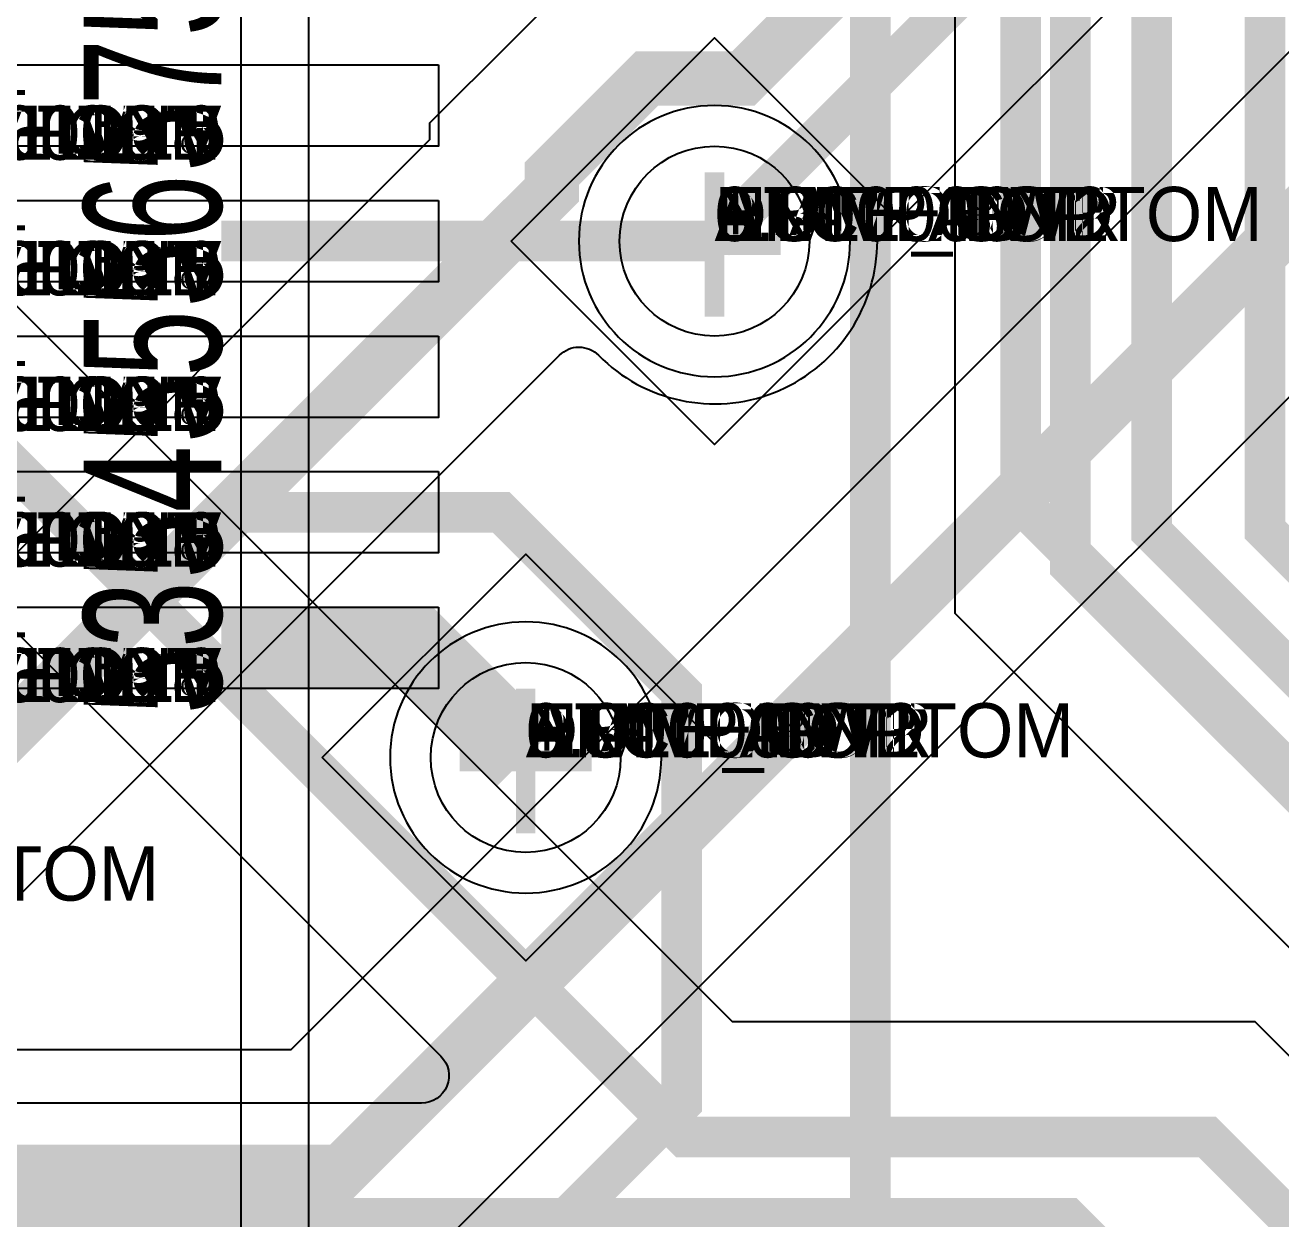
# Model space of a CAD drawing. Extents: x 0 to 323, y 0 to 320.
# Drawn here: x 84.205 to 88.834, y 37.848 to 42.251 of the extents above; entities that cross this region are included whole.
import ezdxf
from ezdxf.enums import TextEntityAlignment as Align

# ---------------------------------------------------------------- set-up
doc = ezdxf.new("R2010")
doc.units = 0
doc.header["$MEASUREMENT"] = 0
doc.layers.get('0').update_dxf_attribs({"linetype": 'CONTINUOUS'})
for name, color, linetype in [('CDN_FIGURES', 7, 'CONTINUOUS'), ('ETCH_BOTTOM', 7, 'CONTINUOUS'), ('ETCH_GND', 3, 'CONTINUOUS'), ('ETCH_INT1', 4, 'CONTINUOUS'), ('ETCH_INT2', 5, 'CONTINUOUS'), ('ETCH_PWR', 6, 'CONTINUOUS'), ('ETCH_TOP', 2, 'CONTINUOUS'), ('MANUFACTURING_NCLEGEND-1-6', 8, 'CONTINUOUS'), ('PACKAGE_GEOMETRY_PIN_NUMBER', 9, 'CONTINUOUS')]:
    doc.layers.add(name, color=color, linetype=linetype)

# ---------------------------------------------------------------- blocks, each defined once
blk = doc.blocks.new('PAD_INFO')
for tag in ['SHAPE_TYPE', 'PAD_HEIGHT', 'PAD_LAYER', 'PAD_TYPE', 'PAD_WIDTH']:
    blk.add_attdef(tag, (0, 0), '', height=0.2)
at = {"flags": 2}
blk.add_attdef('CDN_TYPE', (0, 0), '', height=0.2, dxfattribs=at)
blk = doc.blocks.new('DRILL_INFO')
at = {"flags": 2}
blk.add_attdef('CDN_TYPE', (0, 0), '', height=0.2, dxfattribs=at)
for tag in ['FSHAPE', 'FCHAR', 'DRILL_HEIGHT', 'DIAMETER', 'PLATED', 'DRILL_WIDTH']:
    blk.add_attdef(tag, (0, 0), '', height=0.2)
blk = doc.blocks.new('VIA0700X0300')
at = {"layer": 'ETCH_BOTTOM'}
blk.add_circle((0, 0), 0.35, dxfattribs=at)
at = {"layer": 'ETCH_GND'}
blk.add_circle((0, 0), 0.35, dxfattribs=at)
at = {"layer": 'ETCH_INT1'}
blk.add_circle((0, 0), 0.35, dxfattribs=at)
at = {"layer": 'ETCH_INT2'}
blk.add_circle((0, 0), 0.35, dxfattribs=at)
at = {"layer": 'ETCH_PWR'}
blk.add_circle((0, 0), 0.35, dxfattribs=at)
at = {"layer": 'ETCH_TOP'}
blk.add_circle((0, 0), 0.35, dxfattribs=at)
ref = blk.add_blockref('PAD_INFO', (0, 0))
ref.add_attrib('PAD_LAYER', 'ETCH_TOP', (0, 0), dxfattribs={"height": 0.2})
ref.add_attrib('SHAPE_TYPE', 'NULL', (0, 0), dxfattribs={"height": 0.2})
ref.add_attrib('PAD_TYPE', 'ANTIPAD', (0, 0), dxfattribs={"height": 0.2})
ref.add_attrib('PAD_WIDTH', '0.000000', (0, 0), dxfattribs={"height": 0.2})
ref.add_attrib('PAD_HEIGHT', '0.000000', (0, 0), dxfattribs={"height": 0.2})
ref = blk.add_blockref('PAD_INFO', (0, 0))
ref.add_attrib('PAD_LAYER', 'ETCH_GND', (0, 0), dxfattribs={"height": 0.2})
ref.add_attrib('SHAPE_TYPE', 'NULL', (0, 0), dxfattribs={"height": 0.2})
ref.add_attrib('PAD_TYPE', 'ANTIPAD', (0, 0), dxfattribs={"height": 0.2})
ref.add_attrib('PAD_WIDTH', '0.000000', (0, 0), dxfattribs={"height": 0.2})
ref.add_attrib('PAD_HEIGHT', '0.000000', (0, 0), dxfattribs={"height": 0.2})
ref = blk.add_blockref('PAD_INFO', (0, 0))
ref.add_attrib('PAD_LAYER', 'ETCH_INT1', (0, 0), dxfattribs={"height": 0.2})
ref.add_attrib('SHAPE_TYPE', 'NULL', (0, 0), dxfattribs={"height": 0.2})
ref.add_attrib('PAD_TYPE', 'ANTIPAD', (0, 0), dxfattribs={"height": 0.2})
ref.add_attrib('PAD_WIDTH', '0.000000', (0, 0), dxfattribs={"height": 0.2})
ref.add_attrib('PAD_HEIGHT', '0.000000', (0, 0), dxfattribs={"height": 0.2})
ref = blk.add_blockref('PAD_INFO', (0, 0))
ref.add_attrib('PAD_LAYER', 'ETCH_INT2', (0, 0), dxfattribs={"height": 0.2})
ref.add_attrib('SHAPE_TYPE', 'NULL', (0, 0), dxfattribs={"height": 0.2})
ref.add_attrib('PAD_TYPE', 'ANTIPAD', (0, 0), dxfattribs={"height": 0.2})
ref.add_attrib('PAD_WIDTH', '0.000000', (0, 0), dxfattribs={"height": 0.2})
ref.add_attrib('PAD_HEIGHT', '0.000000', (0, 0), dxfattribs={"height": 0.2})
ref = blk.add_blockref('PAD_INFO', (0, 0))
ref.add_attrib('PAD_LAYER', 'ETCH_PWR', (0, 0), dxfattribs={"height": 0.2})
ref.add_attrib('SHAPE_TYPE', 'NULL', (0, 0), dxfattribs={"height": 0.2})
ref.add_attrib('PAD_TYPE', 'ANTIPAD', (0, 0), dxfattribs={"height": 0.2})
ref.add_attrib('PAD_WIDTH', '0.000000', (0, 0), dxfattribs={"height": 0.2})
ref.add_attrib('PAD_HEIGHT', '0.000000', (0, 0), dxfattribs={"height": 0.2})
ref = blk.add_blockref('PAD_INFO', (0, 0))
ref.add_attrib('PAD_LAYER', 'ETCH_BOTTOM', (0, 0), dxfattribs={"height": 0.2})
ref.add_attrib('SHAPE_TYPE', 'NULL', (0, 0), dxfattribs={"height": 0.2})
ref.add_attrib('PAD_TYPE', 'ANTIPAD', (0, 0), dxfattribs={"height": 0.2})
ref.add_attrib('PAD_WIDTH', '0.000000', (0, 0), dxfattribs={"height": 0.2})
ref.add_attrib('PAD_HEIGHT', '0.000000', (0, 0), dxfattribs={"height": 0.2})
ref = blk.add_blockref('PAD_INFO', (0, 0))
ref.add_attrib('PAD_LAYER', 'ETCH_TOP', (0, 0), dxfattribs={"height": 0.2})
ref.add_attrib('SHAPE_TYPE', 'NULL', (0, 0), dxfattribs={"height": 0.2})
ref.add_attrib('PAD_TYPE', 'THERMAL', (0, 0), dxfattribs={"height": 0.2})
ref.add_attrib('PAD_WIDTH', '0.000000', (0, 0), dxfattribs={"height": 0.2})
ref.add_attrib('PAD_HEIGHT', '0.000000', (0, 0), dxfattribs={"height": 0.2})
ref = blk.add_blockref('PAD_INFO', (0, 0))
ref.add_attrib('PAD_LAYER', 'ETCH_GND', (0, 0), dxfattribs={"height": 0.2})
ref.add_attrib('SHAPE_TYPE', 'NULL', (0, 0), dxfattribs={"height": 0.2})
ref.add_attrib('PAD_TYPE', 'THERMAL', (0, 0), dxfattribs={"height": 0.2})
ref.add_attrib('PAD_WIDTH', '0.000000', (0, 0), dxfattribs={"height": 0.2})
ref.add_attrib('PAD_HEIGHT', '0.000000', (0, 0), dxfattribs={"height": 0.2})
ref = blk.add_blockref('PAD_INFO', (0, 0))
ref.add_attrib('PAD_LAYER', 'ETCH_INT1', (0, 0), dxfattribs={"height": 0.2})
ref.add_attrib('SHAPE_TYPE', 'NULL', (0, 0), dxfattribs={"height": 0.2})
ref.add_attrib('PAD_TYPE', 'THERMAL', (0, 0), dxfattribs={"height": 0.2})
ref.add_attrib('PAD_WIDTH', '0.000000', (0, 0), dxfattribs={"height": 0.2})
ref.add_attrib('PAD_HEIGHT', '0.000000', (0, 0), dxfattribs={"height": 0.2})
ref = blk.add_blockref('PAD_INFO', (0, 0))
ref.add_attrib('PAD_LAYER', 'ETCH_INT2', (0, 0), dxfattribs={"height": 0.2})
ref.add_attrib('SHAPE_TYPE', 'NULL', (0, 0), dxfattribs={"height": 0.2})
ref.add_attrib('PAD_TYPE', 'THERMAL', (0, 0), dxfattribs={"height": 0.2})
ref.add_attrib('PAD_WIDTH', '0.000000', (0, 0), dxfattribs={"height": 0.2})
ref.add_attrib('PAD_HEIGHT', '0.000000', (0, 0), dxfattribs={"height": 0.2})
ref = blk.add_blockref('PAD_INFO', (0, 0))
ref.add_attrib('PAD_LAYER', 'ETCH_PWR', (0, 0), dxfattribs={"height": 0.2})
ref.add_attrib('SHAPE_TYPE', 'NULL', (0, 0), dxfattribs={"height": 0.2})
ref.add_attrib('PAD_TYPE', 'THERMAL', (0, 0), dxfattribs={"height": 0.2})
ref.add_attrib('PAD_WIDTH', '0.000000', (0, 0), dxfattribs={"height": 0.2})
ref.add_attrib('PAD_HEIGHT', '0.000000', (0, 0), dxfattribs={"height": 0.2})
ref = blk.add_blockref('PAD_INFO', (0, 0))
ref.add_attrib('PAD_LAYER', 'ETCH_BOTTOM', (0, 0), dxfattribs={"height": 0.2})
ref.add_attrib('SHAPE_TYPE', 'NULL', (0, 0), dxfattribs={"height": 0.2})
ref.add_attrib('PAD_TYPE', 'THERMAL', (0, 0), dxfattribs={"height": 0.2})
ref.add_attrib('PAD_WIDTH', '0.000000', (0, 0), dxfattribs={"height": 0.2})
ref.add_attrib('PAD_HEIGHT', '0.000000', (0, 0), dxfattribs={"height": 0.2})
ref = blk.add_blockref('PAD_INFO', (0, 0))
ref.add_attrib('PAD_LAYER', 'ETCH_TOP', (0, 0), dxfattribs={"height": 0.2})
ref.add_attrib('SHAPE_TYPE', 'CIRCLE', (0, 0), dxfattribs={"height": 0.2})
ref.add_attrib('PAD_TYPE', 'REGULAR', (0, 0), dxfattribs={"height": 0.2})
ref.add_attrib('PAD_WIDTH', '0.700000', (0, 0), dxfattribs={"height": 0.2})
ref.add_attrib('PAD_HEIGHT', '0.700000', (0, 0), dxfattribs={"height": 0.2})
ref = blk.add_blockref('PAD_INFO', (0, 0))
ref.add_attrib('PAD_LAYER', 'ETCH_GND', (0, 0), dxfattribs={"height": 0.2})
ref.add_attrib('SHAPE_TYPE', 'CIRCLE', (0, 0), dxfattribs={"height": 0.2})
ref.add_attrib('PAD_TYPE', 'REGULAR', (0, 0), dxfattribs={"height": 0.2})
ref.add_attrib('PAD_WIDTH', '0.700000', (0, 0), dxfattribs={"height": 0.2})
ref.add_attrib('PAD_HEIGHT', '0.700000', (0, 0), dxfattribs={"height": 0.2})
ref = blk.add_blockref('PAD_INFO', (0, 0))
ref.add_attrib('PAD_LAYER', 'ETCH_INT1', (0, 0), dxfattribs={"height": 0.2})
ref.add_attrib('SHAPE_TYPE', 'CIRCLE', (0, 0), dxfattribs={"height": 0.2})
ref.add_attrib('PAD_TYPE', 'REGULAR', (0, 0), dxfattribs={"height": 0.2})
ref.add_attrib('PAD_WIDTH', '0.700000', (0, 0), dxfattribs={"height": 0.2})
ref.add_attrib('PAD_HEIGHT', '0.700000', (0, 0), dxfattribs={"height": 0.2})
ref = blk.add_blockref('PAD_INFO', (0, 0))
ref.add_attrib('PAD_LAYER', 'ETCH_INT2', (0, 0), dxfattribs={"height": 0.2})
ref.add_attrib('SHAPE_TYPE', 'CIRCLE', (0, 0), dxfattribs={"height": 0.2})
ref.add_attrib('PAD_TYPE', 'REGULAR', (0, 0), dxfattribs={"height": 0.2})
ref.add_attrib('PAD_WIDTH', '0.700000', (0, 0), dxfattribs={"height": 0.2})
ref.add_attrib('PAD_HEIGHT', '0.700000', (0, 0), dxfattribs={"height": 0.2})
ref = blk.add_blockref('PAD_INFO', (0, 0))
ref.add_attrib('PAD_LAYER', 'ETCH_PWR', (0, 0), dxfattribs={"height": 0.2})
ref.add_attrib('SHAPE_TYPE', 'CIRCLE', (0, 0), dxfattribs={"height": 0.2})
ref.add_attrib('PAD_TYPE', 'REGULAR', (0, 0), dxfattribs={"height": 0.2})
ref.add_attrib('PAD_WIDTH', '0.700000', (0, 0), dxfattribs={"height": 0.2})
ref.add_attrib('PAD_HEIGHT', '0.700000', (0, 0), dxfattribs={"height": 0.2})
ref = blk.add_blockref('PAD_INFO', (0, 0))
ref.add_attrib('PAD_LAYER', 'ETCH_BOTTOM', (0, 0), dxfattribs={"height": 0.2})
ref.add_attrib('SHAPE_TYPE', 'CIRCLE', (0, 0), dxfattribs={"height": 0.2})
ref.add_attrib('PAD_TYPE', 'REGULAR', (0, 0), dxfattribs={"height": 0.2})
ref.add_attrib('PAD_WIDTH', '0.700000', (0, 0), dxfattribs={"height": 0.2})
ref.add_attrib('PAD_HEIGHT', '0.700000', (0, 0), dxfattribs={"height": 0.2})
ref = blk.add_blockref('DRILL_INFO', (0, 0))
ref.add_attrib('DIAMETER', '0.300000', (0, 0), dxfattribs={"height": 0.2})
ref.add_attrib('PLATED', 'PLATED', (0, 0), dxfattribs={"height": 0.2})
ref.add_attrib('FSHAPE', 'DIAMOND', (0, 0), dxfattribs={"height": 0.2})
ref.add_attrib('FCHAR', '+', (0, 0), dxfattribs={"height": 0.2})
ref.add_attrib('DRILL_WIDTH', '1.500000', (0, 0), dxfattribs={"height": 0.2})
ref.add_attrib('DRILL_HEIGHT', '1.500000', (0, 0), dxfattribs={"height": 0.2})
for tag in ['CDN_TYPE', 'PIN']:
    blk.add_attdef(tag, (0, 0), '', height=0.2)
at = {"flags": 2}
for tag in ['PSTKNAME', 'BBV']:
    blk.add_attdef(tag, (0, 0), '', height=0.2, dxfattribs=at)
blk = doc.blocks.new('FIGURE_DIAMOND')
at = {"layer": 'CDN_FIGURES'}
blk.add_lwpolyline([(-0.5, 0), (0, 0.5), (0.5, 0), (0, -0.5)], close=True, dxfattribs=at)
blk = doc.blocks.new('RC1600X0300TS_NS')
at = {"layer": 'ETCH_TOP'}
blk.add_lwpolyline([(-0.8, -0.15), (-0.8, 0.15), (0.8, 0.15), (0.8, -0.15)], close=True, dxfattribs=at)
ref = blk.add_blockref('PAD_INFO', (0, 0))
ref.add_attrib('PAD_LAYER', 'ETCH_TOP', (0, 0), dxfattribs={"height": 0.2})
ref.add_attrib('SHAPE_TYPE', 'NULL', (0, 0), dxfattribs={"height": 0.2})
ref.add_attrib('PAD_TYPE', 'ANTIPAD', (0, 0), dxfattribs={"height": 0.2})
ref.add_attrib('PAD_WIDTH', '0.000000', (0, 0), dxfattribs={"height": 0.2})
ref.add_attrib('PAD_HEIGHT', '0.000000', (0, 0), dxfattribs={"height": 0.2})
ref = blk.add_blockref('PAD_INFO', (0, 0))
ref.add_attrib('PAD_LAYER', 'ETCH_GND', (0, 0), dxfattribs={"height": 0.2})
ref.add_attrib('SHAPE_TYPE', 'NULL', (0, 0), dxfattribs={"height": 0.2})
ref.add_attrib('PAD_TYPE', 'ANTIPAD', (0, 0), dxfattribs={"height": 0.2})
ref.add_attrib('PAD_WIDTH', '0.000000', (0, 0), dxfattribs={"height": 0.2})
ref.add_attrib('PAD_HEIGHT', '0.000000', (0, 0), dxfattribs={"height": 0.2})
ref = blk.add_blockref('PAD_INFO', (0, 0))
ref.add_attrib('PAD_LAYER', 'ETCH_INT1', (0, 0), dxfattribs={"height": 0.2})
ref.add_attrib('SHAPE_TYPE', 'NULL', (0, 0), dxfattribs={"height": 0.2})
ref.add_attrib('PAD_TYPE', 'ANTIPAD', (0, 0), dxfattribs={"height": 0.2})
ref.add_attrib('PAD_WIDTH', '0.000000', (0, 0), dxfattribs={"height": 0.2})
ref.add_attrib('PAD_HEIGHT', '0.000000', (0, 0), dxfattribs={"height": 0.2})
ref = blk.add_blockref('PAD_INFO', (0, 0))
ref.add_attrib('PAD_LAYER', 'ETCH_INT2', (0, 0), dxfattribs={"height": 0.2})
ref.add_attrib('SHAPE_TYPE', 'NULL', (0, 0), dxfattribs={"height": 0.2})
ref.add_attrib('PAD_TYPE', 'ANTIPAD', (0, 0), dxfattribs={"height": 0.2})
ref.add_attrib('PAD_WIDTH', '0.000000', (0, 0), dxfattribs={"height": 0.2})
ref.add_attrib('PAD_HEIGHT', '0.000000', (0, 0), dxfattribs={"height": 0.2})
ref = blk.add_blockref('PAD_INFO', (0, 0))
ref.add_attrib('PAD_LAYER', 'ETCH_PWR', (0, 0), dxfattribs={"height": 0.2})
ref.add_attrib('SHAPE_TYPE', 'NULL', (0, 0), dxfattribs={"height": 0.2})
ref.add_attrib('PAD_TYPE', 'ANTIPAD', (0, 0), dxfattribs={"height": 0.2})
ref.add_attrib('PAD_WIDTH', '0.000000', (0, 0), dxfattribs={"height": 0.2})
ref.add_attrib('PAD_HEIGHT', '0.000000', (0, 0), dxfattribs={"height": 0.2})
ref = blk.add_blockref('PAD_INFO', (0, 0))
ref.add_attrib('PAD_LAYER', 'ETCH_BOTTOM', (0, 0), dxfattribs={"height": 0.2})
ref.add_attrib('SHAPE_TYPE', 'NULL', (0, 0), dxfattribs={"height": 0.2})
ref.add_attrib('PAD_TYPE', 'ANTIPAD', (0, 0), dxfattribs={"height": 0.2})
ref.add_attrib('PAD_WIDTH', '0.000000', (0, 0), dxfattribs={"height": 0.2})
ref.add_attrib('PAD_HEIGHT', '0.000000', (0, 0), dxfattribs={"height": 0.2})
ref = blk.add_blockref('PAD_INFO', (0, 0))
ref.add_attrib('PAD_LAYER', 'ETCH_TOP', (0, 0), dxfattribs={"height": 0.2})
ref.add_attrib('SHAPE_TYPE', 'NULL', (0, 0), dxfattribs={"height": 0.2})
ref.add_attrib('PAD_TYPE', 'THERMAL', (0, 0), dxfattribs={"height": 0.2})
ref.add_attrib('PAD_WIDTH', '0.000000', (0, 0), dxfattribs={"height": 0.2})
ref.add_attrib('PAD_HEIGHT', '0.000000', (0, 0), dxfattribs={"height": 0.2})
ref = blk.add_blockref('PAD_INFO', (0, 0))
ref.add_attrib('PAD_LAYER', 'ETCH_GND', (0, 0), dxfattribs={"height": 0.2})
ref.add_attrib('SHAPE_TYPE', 'NULL', (0, 0), dxfattribs={"height": 0.2})
ref.add_attrib('PAD_TYPE', 'THERMAL', (0, 0), dxfattribs={"height": 0.2})
ref.add_attrib('PAD_WIDTH', '0.000000', (0, 0), dxfattribs={"height": 0.2})
ref.add_attrib('PAD_HEIGHT', '0.000000', (0, 0), dxfattribs={"height": 0.2})
ref = blk.add_blockref('PAD_INFO', (0, 0))
ref.add_attrib('PAD_LAYER', 'ETCH_INT1', (0, 0), dxfattribs={"height": 0.2})
ref.add_attrib('SHAPE_TYPE', 'NULL', (0, 0), dxfattribs={"height": 0.2})
ref.add_attrib('PAD_TYPE', 'THERMAL', (0, 0), dxfattribs={"height": 0.2})
ref.add_attrib('PAD_WIDTH', '0.000000', (0, 0), dxfattribs={"height": 0.2})
ref.add_attrib('PAD_HEIGHT', '0.000000', (0, 0), dxfattribs={"height": 0.2})
ref = blk.add_blockref('PAD_INFO', (0, 0))
ref.add_attrib('PAD_LAYER', 'ETCH_INT2', (0, 0), dxfattribs={"height": 0.2})
ref.add_attrib('SHAPE_TYPE', 'NULL', (0, 0), dxfattribs={"height": 0.2})
ref.add_attrib('PAD_TYPE', 'THERMAL', (0, 0), dxfattribs={"height": 0.2})
ref.add_attrib('PAD_WIDTH', '0.000000', (0, 0), dxfattribs={"height": 0.2})
ref.add_attrib('PAD_HEIGHT', '0.000000', (0, 0), dxfattribs={"height": 0.2})
ref = blk.add_blockref('PAD_INFO', (0, 0))
ref.add_attrib('PAD_LAYER', 'ETCH_PWR', (0, 0), dxfattribs={"height": 0.2})
ref.add_attrib('SHAPE_TYPE', 'NULL', (0, 0), dxfattribs={"height": 0.2})
ref.add_attrib('PAD_TYPE', 'THERMAL', (0, 0), dxfattribs={"height": 0.2})
ref.add_attrib('PAD_WIDTH', '0.000000', (0, 0), dxfattribs={"height": 0.2})
ref.add_attrib('PAD_HEIGHT', '0.000000', (0, 0), dxfattribs={"height": 0.2})
ref = blk.add_blockref('PAD_INFO', (0, 0))
ref.add_attrib('PAD_LAYER', 'ETCH_BOTTOM', (0, 0), dxfattribs={"height": 0.2})
ref.add_attrib('SHAPE_TYPE', 'NULL', (0, 0), dxfattribs={"height": 0.2})
ref.add_attrib('PAD_TYPE', 'THERMAL', (0, 0), dxfattribs={"height": 0.2})
ref.add_attrib('PAD_WIDTH', '0.000000', (0, 0), dxfattribs={"height": 0.2})
ref.add_attrib('PAD_HEIGHT', '0.000000', (0, 0), dxfattribs={"height": 0.2})
ref = blk.add_blockref('PAD_INFO', (0, 0))
ref.add_attrib('PAD_LAYER', 'ETCH_TOP', (0, 0), dxfattribs={"height": 0.2})
ref.add_attrib('SHAPE_TYPE', 'RECTANGLE', (0, 0), dxfattribs={"height": 0.2})
ref.add_attrib('PAD_TYPE', 'REGULAR', (0, 0), dxfattribs={"height": 0.2})
ref.add_attrib('PAD_WIDTH', '1.600000', (0, 0), dxfattribs={"height": 0.2})
ref.add_attrib('PAD_HEIGHT', '0.300000', (0, 0), dxfattribs={"height": 0.2})
ref = blk.add_blockref('PAD_INFO', (0, 0))
ref.add_attrib('PAD_LAYER', 'ETCH_GND', (0, 0), dxfattribs={"height": 0.2})
ref.add_attrib('SHAPE_TYPE', 'NULL', (0, 0), dxfattribs={"height": 0.2})
ref.add_attrib('PAD_TYPE', 'REGULAR', (0, 0), dxfattribs={"height": 0.2})
ref.add_attrib('PAD_WIDTH', '0.000000', (0, 0), dxfattribs={"height": 0.2})
ref.add_attrib('PAD_HEIGHT', '0.000000', (0, 0), dxfattribs={"height": 0.2})
ref = blk.add_blockref('PAD_INFO', (0, 0))
ref.add_attrib('PAD_LAYER', 'ETCH_INT1', (0, 0), dxfattribs={"height": 0.2})
ref.add_attrib('SHAPE_TYPE', 'NULL', (0, 0), dxfattribs={"height": 0.2})
ref.add_attrib('PAD_TYPE', 'REGULAR', (0, 0), dxfattribs={"height": 0.2})
ref.add_attrib('PAD_WIDTH', '0.000000', (0, 0), dxfattribs={"height": 0.2})
ref.add_attrib('PAD_HEIGHT', '0.000000', (0, 0), dxfattribs={"height": 0.2})
ref = blk.add_blockref('PAD_INFO', (0, 0))
ref.add_attrib('PAD_LAYER', 'ETCH_INT2', (0, 0), dxfattribs={"height": 0.2})
ref.add_attrib('SHAPE_TYPE', 'NULL', (0, 0), dxfattribs={"height": 0.2})
ref.add_attrib('PAD_TYPE', 'REGULAR', (0, 0), dxfattribs={"height": 0.2})
ref.add_attrib('PAD_WIDTH', '0.000000', (0, 0), dxfattribs={"height": 0.2})
ref.add_attrib('PAD_HEIGHT', '0.000000', (0, 0), dxfattribs={"height": 0.2})
ref = blk.add_blockref('PAD_INFO', (0, 0))
ref.add_attrib('PAD_LAYER', 'ETCH_PWR', (0, 0), dxfattribs={"height": 0.2})
ref.add_attrib('SHAPE_TYPE', 'NULL', (0, 0), dxfattribs={"height": 0.2})
ref.add_attrib('PAD_TYPE', 'REGULAR', (0, 0), dxfattribs={"height": 0.2})
ref.add_attrib('PAD_WIDTH', '0.000000', (0, 0), dxfattribs={"height": 0.2})
ref.add_attrib('PAD_HEIGHT', '0.000000', (0, 0), dxfattribs={"height": 0.2})
ref = blk.add_blockref('PAD_INFO', (0, 0))
ref.add_attrib('PAD_LAYER', 'ETCH_BOTTOM', (0, 0), dxfattribs={"height": 0.2})
ref.add_attrib('SHAPE_TYPE', 'NULL', (0, 0), dxfattribs={"height": 0.2})
ref.add_attrib('PAD_TYPE', 'REGULAR', (0, 0), dxfattribs={"height": 0.2})
ref.add_attrib('PAD_WIDTH', '0.000000', (0, 0), dxfattribs={"height": 0.2})
ref.add_attrib('PAD_HEIGHT', '0.000000', (0, 0), dxfattribs={"height": 0.2})
ref = blk.add_blockref('DRILL_INFO', (0, 0))
ref.add_attrib('DIAMETER', '0.000000', (0, 0), dxfattribs={"height": 0.2})
ref.add_attrib('PLATED', 'PLATED', (0, 0), dxfattribs={"height": 0.2})
ref.add_attrib('FSHAPE', 'NULL', (0, 0), dxfattribs={"height": 0.2})
ref.add_attrib('DRILL_WIDTH', '0.000000', (0, 0), dxfattribs={"height": 0.2})
ref.add_attrib('DRILL_HEIGHT', '0.000000', (0, 0), dxfattribs={"height": 0.2})
for tag in ['CDN_TYPE', 'PIN']:
    blk.add_attdef(tag, (0, 0), '', height=0.2)
at = {"flags": 2}
for tag in ['PSTKNAME', 'BBV']:
    blk.add_attdef(tag, (0, 0), '', height=0.2, dxfattribs=at)
blk = doc.blocks.new('F42')
at = {"layer": 'ETCH_TOP', "rotation": 90}
for p in [(3.75, -27.75), (2.25, -27.75), (4.25, -27.75), (3.25, -27.75), (2.75, -27.75)]:
    blk.add_blockref('RC1600X0300TS_NS', p, dxfattribs=at)
at = {"flags": 2}
for tag in ['SYMBOL_TYPE', 'CDN_TYPE', 'REFDES']:
    blk.add_attdef(tag, (0, 0), '', height=0.2, dxfattribs=at)

msp = doc.modelspace()

# ---------------------------------------------------------------- linework, layer by layer
at = {"layer": 'ETCH_BOTTOM'}
for points, format in [([(104.05, 83.05, 0.2, 0.2, 0), (102.3486, 83.05, 0.2, 0.2, 0), (95.1486, 75.85, 0.2, 0.2, 0), (93.9014, 75.85, 0.2, 0.2, 0), (93.55, 75.4986, 0.2, 0.2, 0), (93.55, 63.9874, 0.2, 0.2, 0), (94.4, 63.1374, 0.2, 0.2, 0), (94.4, 61.5626, 0.2, 0.2, 0), (94.1, 61.2626, 0.2, 0.2, 0), (94.1, 52.5229, 0.2, 0.2, 0), (90.2, 48.6229, 0.2, 0.2, 0), (90.2, 47.877, 0.2, 0.2, 0), (90.55, 47.527, 0.2, 0.2, 0), (90.55, 43.2014, 0.2, 0.2, 0), (85.3706, 38.022, 0.2, 0.2, 0), (77.9266, 38.022, 0.2, 0.2, 0), (74.8986, 41.05, 0.2, 0.2, 0), (57.05, 41.05, 0.2, 0.2, 0), (56.45, 40.45, 0.2, 0.2, 0)], "xyseb"), ([(90.1, 82.1, 0.15, 0.15, 0), (93.225, 78.975, 0.15, 0.15, 0), (93.225, 63.8527, 0.15, 0.15, 0), (94.075, 63.0027, 0.15, 0.15, 0), (94.075, 61.6973, 0.15, 0.15, 0), (93.25, 60.8723, 0.15, 0.15, 0), (93.25, 52.7, 0.15, 0.15, 0), (89.375, 48.825, 0.15, 0.15, 0), (89.375, 44.083, 0.15, 0.15, 0), (86.746, 41.454, 0.15, 0.15, 0)], "xyseb"), ([(57.15, 39.15, 0.2, 0.2, 0), (56.9014, 39.15, 0.2, 0.2, 0), (55.85, 40.2014, 0.2, 0.2, 0), (55.85, 40.6986, 0.2, 0.2, 0), (56.5514, 41.4, 0.2, 0.2, 0), (75.0436, 41.4, 0.2, 0.2, 0), (78.0716, 38.372, 0.2, 0.2, 0), (82.8766, 38.372, 0.2, 0.2, 0), (86.146, 41.6414, 0.2, 0.2, 0), (86.146, 41.7026, 0.2, 0.2, 0), (86.4974, 42.054, 0.2, 0.2, 0), (86.8526, 42.054, 0.2, 0.2, 0), (89.05, 44.2514, 0.2, 0.2, 0), (89.05, 48.9597, 0.2, 0.2, 0), (92.925, 52.8347, 0.2, 0.2, 0), (92.925, 61.007, 0.2, 0.2, 0), (93.75, 61.832, 0.2, 0.2, 0), (93.75, 62.868, 0.2, 0.2, 0), (91.8, 64.818, 0.2, 0.2, 0), (91.8, 67.3486, 0.2, 0.2, 0), (92.4, 67.9486, 0.2, 0.2, 0), (92.4, 76.95, 0.2, 0.2, 0)], "xyseb"), ([(83.9588, 51.8999), (84.7489, 51.8999), (85.6996, 50.9492), (85.7003, 50.9293, 0.146033), (85.8097, 50.604, -0.428226), (85.7814, 50.46, 0.603401), (85.869, 49.4018), (85.8999, 49.3887), (85.8999, 47.4767), (85.8762, 47.4618, 0.55201), (85.8762, 46.4462), (85.8999, 46.4313), (85.8999, 43.2999), (87.2172, 43.2999, -0.668179), (87.2889, 43.1268), (86.6662, 42.5041), (86.311, 42.5041), (85.6959, 41.889), (85.6959, 41.8278), (83.9732, 40.1051, -0.668179)], "xyb"), ([(77.7402, 37.5719), (85.557, 37.5719), (91.0001, 43.015), (91.0001, 46.6906, -0.668179), (91.1732, 46.7623), (91.1999, 46.7356), (91.1999, 40.8998, -0.434609), (91.0915, 40.7987, 0.939227), (90.934, 39.6112), (90.9749, 39.6032), (90.9749, 34.924), (90.9613, 34.9094, 0.207939), (90.8013, 34.4585, -0.434609), (90.7002, 34.3501), (88.2457, 34.3501), (78.3499, 24.4543)], "xyb")]:
    msp.add_lwpolyline(points, format=format, dxfattribs=at)
msp.add_lwpolyline([(83.858, 38.4721, -0.668179), (83.7863, 38.6452), (86.1745, 41.0334, -0.41646), (86.3185, 41.0329, 0.658472), (87.3457, 41.4333), (87.3464, 41.4532), (89.6643, 43.7711), (89.6964, 43.7561, 0.127052), (89.9915, 43.7013, -0.434609), (90.0999, 43.6002), (90.0999, 43.3878), (85.1842, 38.4721)], format="xyb", close=True, dxfattribs=at)
at = {"layer": 'ETCH_GND'}
msp.add_lwpolyline([(87.2461, 41.454, 1), (86.2459, 41.454, 1)], format="xyb", close=True, dxfattribs=at)
at = {"layer": 'ETCH_INT1'}
msp.add_lwpolyline([(134.8, 34.05), (117.6022, 34.05), (117.598, 34.096, 0.91207), (116.602, 34.096), (116.5978, 34.05), (91.8902, 34.05, -0.609283), (91.8075, 34.2102, 1.938258), (90.9925, 34.2102, -0.609283), (90.9098, 34.05), (85.25, 34.05), (85.25, 45.6), (82.95, 47.9)], format="xyb", dxfattribs=at)
msp.add_lwpolyline([(82.95, 47.55), (85, 45.5), (85, 33.025), (73.8518, 33.025)], dxfattribs=at)
for points in [[(87.2461, 41.454, 1), (86.2459, 41.454, 1)], [(86.5501, 39.55, 1), (85.5499, 39.55, 1)]]:
    msp.add_lwpolyline(points, format="xyb", close=True, dxfattribs=at)
at = {"layer": 'ETCH_INT2'}
for points, format in [([(66.75, 70.05, 0.15, 0.15, 0), (67.025, 69.775, 0.15, 0.15, 0), (67.025, 69.1132, 0.15, 0.15, 0), (69.0412, 67.097, 0.15, 0.15, 0), (69.9162, 67.097, 0.15, 0.15, 0), (74.029, 62.9842, 0.15, 0.15, 0), (74.029, 61.2158, 0.15, 0.15, 0), (79.3, 55.9448, 0.15, 0.15, 0), (79.3, 53.3868, 0.15, 0.15, 0), (83.6578, 49.029, 0.15, 0.15, 0), (84.9342, 49.029, 0.15, 0.15, 0), (87.1536, 46.8096, 0.15, 0.15, 0), (88.3576, 45.6055, 0.15, 0.15, 0), (88.3576, 40.382, 0.15, 0.15, 0), (91.1396, 37.6, 0.15, 0.15, 0), (91.1875, 37.6, 0.15, 0.15, 0), (98.957, 29.8305, 0.15, 0.15, 0), (98.957, 20.9188, 0.15, 0.15, 0), (98.5192, 20.481, 0.15, 0.15, 0), (98.2578, 20.481, 0.15, 0.15, 0), (97.87, 20.0932, 0.15, 0.15, 0), (97.87, 17.975, 0.15, 0.15, 0), (98.47, 17.375, 0.15, 0.15, 0)], "xyseb"), ([(98.571, 14.8636, 0.15, 0.15, 0), (97.57, 15.8646, 0.15, 0.15, 0), (97.57, 21.1583, 0.15, 0.15, 0), (98.025, 21.6133, 0.15, 0.15, 0), (98.025, 25.325, 0.15, 0.15, 0), (91.975, 31.375, 0.15, 0.15, 0), (91.975, 34.7382, 0.15, 0.15, 0), (88.5632, 38.15, 0.15, 0.15, 0), (86.6368, 38.15, 0.15, 0.15, 0), (80.875, 43.9118, 0.15, 0.15, 0), (80.875, 46.1882, 0.15, 0.15, 0), (74.55, 52.5132, 0.15, 0.15, 0), (74.55, 57.7868, 0.15, 0.15, 0), (66.625, 65.7118, 0.15, 0.15, 0), (66.625, 65.725, 0.15, 0.15, 0), (66.2, 66.15, 0.15, 0.15, 0)], "xyseb"), ([(67.2, 65.95, 0.15, 0.15, 0), (75.55, 57.6, 0.15, 0.15, 0), (75.55, 56.55, 0.15, 0.15, 0), (83.071, 49.0289, 0.15, 0.15, 0), (83.071, 48.2158, 0.15, 0.15, 0), (87.3617, 43.925, 0.15, 0.15, 0), (87.5382, 43.925, 0.15, 0.15, 0), (88.0576, 43.4056, 0.15, 0.15, 0), (88.0576, 40.2577, 0.15, 0.15, 0), (91.0153, 37.3, 0.15, 0.15, 0), (91.0632, 37.3, 0.15, 0.15, 0), (98.1, 30.2632, 0.15, 0.15, 0), (98.1, 26.9, 0.15, 0.15, 0)], "xyseb"), ([(83.35, 51.45, 0.15, 0.15, 0), (88.775, 46.0249, 0.15, 0.15, 0), (88.775, 40.3889, 0.15, 0.15, 0), (91.2639, 37.9, 0.15, 0.15, 0), (91.3118, 37.9, 0.15, 0.15, 0), (99.257, 29.9548, 0.15, 0.15, 0), (99.257, 19.8538, 0.15, 0.15, 0), (98.445, 19.0418, 0.15, 0.15, 0), (98.445, 18.75, 0.15, 0.15, 0)], "xyseb"), ([(84.1386, 46.3304, -0.581209), (84.3085, 46.377), (87.1856, 43.4999), (87.3621, 43.4999), (87.6325, 43.2295), (87.6325, 40.0816), (90.8392, 36.8749), (90.8871, 36.8749), (94.7321, 33.0299, -0.437934), (94.7261, 32.881, 1.08428), (95.431, 32.1761, -0.437934), (95.5799, 32.1821), (97.6749, 30.0871), (97.6749, 27.1638), (97.668, 27.1519, 0.792453), (98.3748, 26.4822, -0.596702), (98.5319, 26.3974), (98.5319, 25.6641, -0.668179), (98.3588, 25.5924), (92.4001, 31.5511), (92.4001, 34.9143), (88.7393, 38.5751), (86.8129, 38.5751), (81.3001, 44.0879)], "xyb"), ([(80.4499, 43.7357), (85.7374, 38.4482, -0.668179), (85.6657, 38.2751), (83.2129, 38.2751)], "xyb"), ([(80.45, 41.2, 0.15, 0.15, 0), (80.45, 40.4368, 0.15, 0.15, 0), (83.0368, 37.85, 0.15, 0.15, 0), (88.05, 37.85, 0.15, 0.15, 0), (91.4, 34.5, 0.15, 0.15, 0)], "xyseb")]:
    msp.add_lwpolyline(points, format=format, dxfattribs=at)
msp.add_lwpolyline([(86.746, 41.9541, 1), (86.746, 40.9539, 1)], format="xyb", close=True, dxfattribs=at)
at = {"layer": 'ETCH_PWR'}
for points in [[(87.2461, 41.454, 1), (86.2459, 41.454, 1)], [(86.5501, 39.55, 1), (85.5499, 39.55, 1)]]:
    msp.add_lwpolyline(points, format="xyb", close=True, dxfattribs=at)
at = {"layer": 'ETCH_TOP'}
for points in [[(91.3566, 37.0066, 0.15, 0.15, 0), (87.875, 40.4882, 0.15, 0.15, 0), (87.875, 48.4383, 0.15, 0.15, 0), (88.425, 48.9883, 0.15, 0.15, 0), (88.425, 52.1882, 0.15, 0.15, 0), (87.951, 52.6622, 0.15, 0.15, 0), (86.9122, 52.6622, 0.15, 0.15, 0), (86.7, 52.45, 0.15, 0.15, 0)], [(85.8, 29.5, 0.15, 0.15, 0), (85.025, 30.275, 0.15, 0.15, 0), (85.025, 34.875, 0.15, 0.15, 0), (87.321, 37.171, 0.15, 0.15, 0), (87.321, 42.5157, 0.15, 0.15, 0), (86.725, 43.1117, 0.15, 0.15, 0), (86.725, 43.5883, 0.15, 0.15, 0), (87.2, 44.0633, 0.15, 0.15, 0), (87.2, 51.05, 0.15, 0.15, 0), (87.85, 51.7, 0.15, 0.15, 0), (87.85, 51.95, 0.15, 0.15, 0)], [(84.928, 41.454, 0.15, 0.15, 0), (86.746, 41.454, 0.15, 0.15, 0)], [(84.928, 40.454, 0.15, 0.15, 0), (85.9592, 40.454, 0.15, 0.15, 0), (86.625, 39.7882, 0.15, 0.15, 0), (86.625, 38.275, 0.15, 0.15, 0), (83.75, 35.4, 0.15, 0.15, 0), (83.75, 24.6757, 0.15, 0.15, 0), (76.0243, 16.95, 0.15, 0.15, 0), (66.5068, 16.95, 0.15, 0.15, 0), (66.375, 17.0818, 0.15, 0.15, 0), (66.375, 17.825, 0.15, 0.15, 0), (66.6, 18.05, 0.15, 0.15, 0), (67.8, 18.05, 0.15, 0.15, 0)], [(84.928, 39.954, 0.3, 0.3, 0), (85.646, 39.954, 0.3, 0.3, 0), (86.05, 39.55, 0.3, 0.3, 0)]]:
    msp.add_lwpolyline(points, format="xyseb", dxfattribs=at)

# ---------------------------------------------------------------- block references
at = {"rotation": 90}
msp.add_blockref('F42', (57.178, 37.704), dxfattribs=at)
at = {"layer": 'ETCH_TOP'}
for p in [(86.746, 41.454), (86.05, 39.55), (82.678, 39.022)]:
    msp.add_blockref('VIA0700X0300', p, dxfattribs=at)
at = {"layer": 'MANUFACTURING_NCLEGEND-1-6', "xscale": 1.5, "yscale": 1.5}
for p in [(83.704, 42.954), (86.746, 41.454), (86.05, 39.55)]:
    msp.add_blockref('FIGURE_DIAMOND', p, dxfattribs=at)

# ---------------------------------------------------------------- texts
at = {"layer": 'MANUFACTURING_NCLEGEND-1-6'}
for p in [(86.746, 41.454), (86.05, 39.55)]:
    msp.add_text('+', height=0.75, dxfattribs=at).set_placement(p, align=Align.MIDDLE_CENTER)
at = {"layer": 'PACKAGE_GEOMETRY_PIN_NUMBER', "width": 0.649606}
for s, p in [('58', (84.928, 42.454)), ('57', (84.928, 41.954)), ('56', (84.928, 41.454)), ('55', (84.928, 40.954)), ('54', (84.928, 40.454)), ('53', (84.928, 39.954))]:
    msp.add_text(s, height=0.508, rotation=90, dxfattribs=at).set_placement(p, align=Align.CENTER)

doc.saveas('drawing.dxf')
